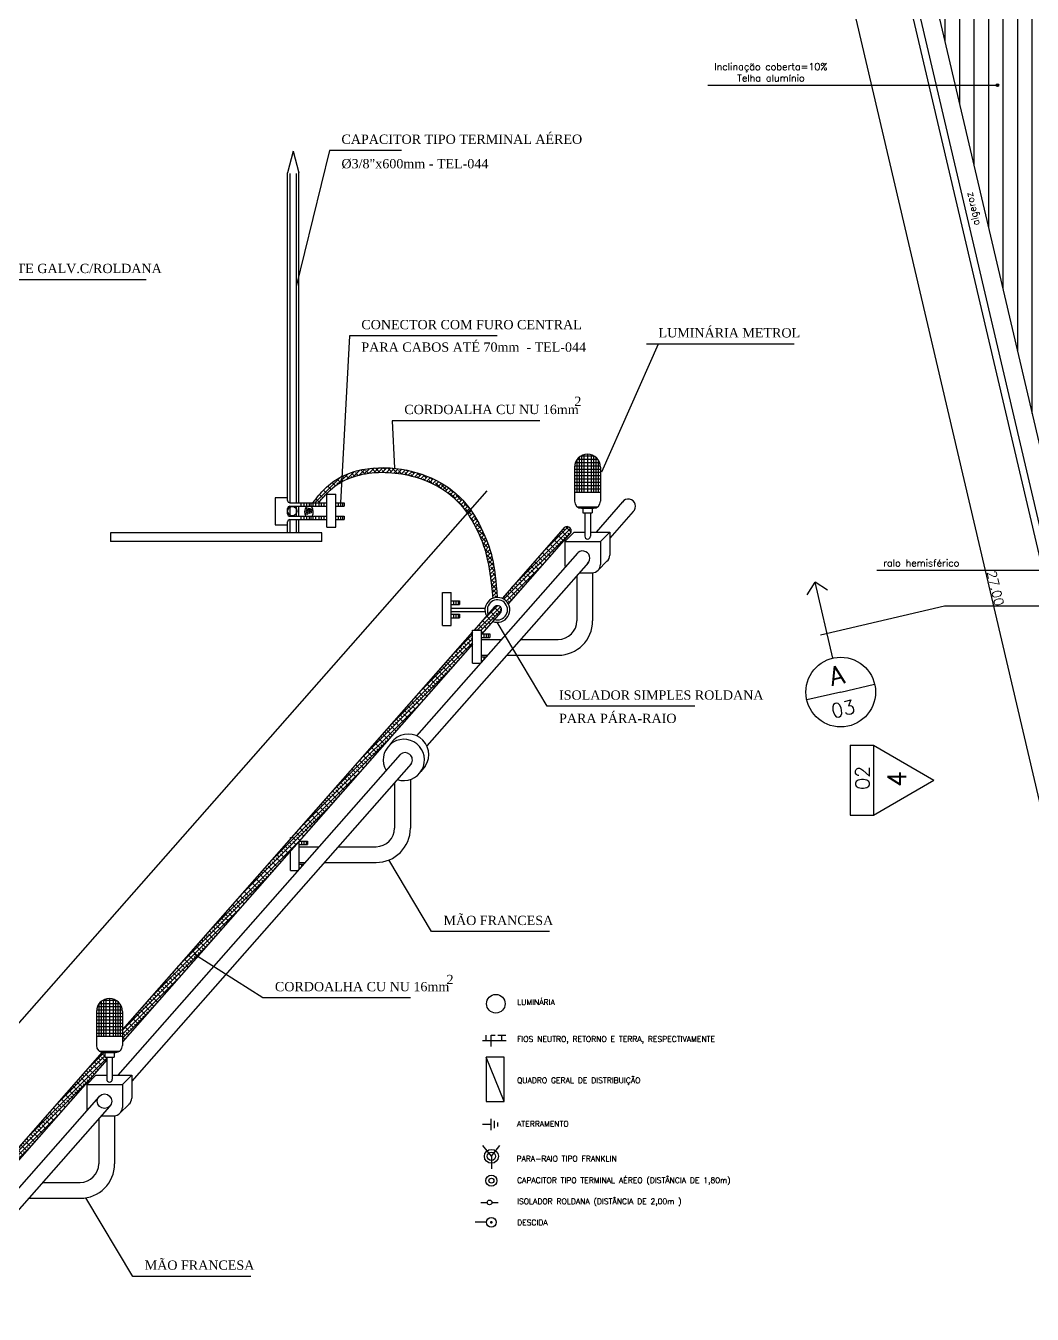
# Model space of a CAD drawing. Header units: millimetres. Extents: x 682 to 1119, y 341 to 434.
# Drawn here: x 1017.92 to 1039.57, y 374.13 to 401.84 of the extents above; entities that cross this region are included whole.
import ezdxf
from ezdxf.enums import TextEntityAlignment as Align

# ---------------------------------------------------------------- set-up
doc = ezdxf.new("R2010")
doc.units = ezdxf.units.MM
doc.linetypes.add('CENTER2', pattern=[1.125, 0.75, -0.125, 0.125, -0.125])
for name, color, linetype in [('02', 2, 'Continuous'), ('04', 4, 'Continuous'), ('AR-ALVENARIA_EM_VISTA-002-C', 2, 'Continuous'), ('AR-ALVENARIA_EM_VISTA-004-C', 4, 'Continuous'), ('AR-COBERTURA_EM_VISTA-002-C', 2, 'Continuous'), ('AR-COTAS-001-C', 1, 'Continuous'), ('AR-INDICAÇÕES_GRÁFICAS-002-C', 2, 'Continuous'), ('AR-LINHA_DE_CORTE-007-E', 7, 'CENTER2'), ('AR-TEXTOS_ALTURA_3_0MM-003C', 3, 'Continuous'), ('AR-TEXTOS_ALTURA_4_0MM-004-C', 4, 'Continuous'), ('Pena_1', 1, 'Continuous'), ('PENA_2', 2, 'Continuous'), ('PENA_4', 4, 'Continuous'), ('TEXTO', 2, 'Continuous')]:
    doc.layers.add(name, color=color, linetype=linetype)
for name, color, linetype, lineweight in [('AR-UNIDADE_TEXTO-002', 2, 'Continuous', 20), ('AR-UNIDADE_TEXTO_002', 2, 'Continuous', 20), ('REG60-100', 2, 'Continuous', 20)]:
    doc.layers.add(name, color=color, linetype=linetype, lineweight=lineweight)
doc.styles.add('R80', font='simplex.shx', dxfattribs={"height": 0.1})
doc.styles.add('REGUA60', font='simplex.shx')
doc.styles.add('REGUA80', font='simplex.shx')
doc.styles.add('ROMAND', font='times.ttf')
doc.styles.add('ROMANS', font='romans')
doc.styles.add('T20', font='simplex.shx', dxfattribs={"height": 0.2})
doc.dimstyles.new('ISO-25_WS', dxfattribs={"dimscale": 0.282828, "dimtxt": 0.8, "dimasz": 2, "dimexe": 0.1, "dimexo": 0.625, "dimgap": 0.325, "dimtad": 1, "dimzin": 4, "dimdsep": 46, "dimtxsty": 'Standard', "dimsah": 1, "dimcen": 2.5, "dimadec": 0, "dimazin": 0, "dimtfac": 1, "dimtdec": 0, "dimtmove": 2, "dimatfit": 3, "dimfxl": 1, "dimtolj": 1, "dimtzin": 0, "dimarcsym": 0})
pattern_1 = [(45, (650.335693, 421.92885), (-0.044194174, 0.044194174), []), (135, (650.335693, 421.92885), (-0.132582521, 0.044194174), [0.15625, -0.09375])]

# ---------------------------------------------------------------- blocks, each defined once
blk = doc.blocks.new('_DOT')
at = {"color": 0, "linetype": 'ByBlock'}
blk.add_line((-0.5, 0), (-1, 0), dxfattribs=at)
at = {"color": 0, "linetype": 'ByBlock', "const_width": 0.5}
blk.add_lwpolyline([(-0.25, 0, 1), (0.25, 0, 1)], format="xyb", close=True, dxfattribs=at)
blk = doc.blocks.new('*D163')
at = {"layer": 'AR-COTAS-001-C', "color": 1, "lineweight": -2}
for p, q in [((1036.654, 403.125), (1035.481, 402.85)), ((1041.732, 376.602), (1035.59, 402.824)), ((1042.818, 376.805), (1041.646, 376.53))]:
    blk.add_line(p, q, dxfattribs=at)
at = {"layer": 'DEFPOINTS', "color": 0}
for p in [(1036.751, 403.148), (1035.578, 402.873), (1042.916, 376.828)]:
    blk.add_point(p, dxfattribs=at)
at = {"layer": 'AR-COTAS-001-C', "color": 1, "lineweight": -2, "xscale": 0.05, "yscale": 0.05, "zscale": 0.05}
for p, rotation in [((1035.578, 402.873), 103.1822715737634), ((1041.743, 376.553), 283.1822715737634)]:
    blk.add_blockref('_DOT', p, dxfattribs=dict(at, rotation=rotation))
at = {"layer": 'AR-COTAS-001-C', "color": 3, "insert": (1038.782, 389.741), "char_height": 0.2, "attachment_point": 5, "rotation": 283.1823, "style": 'ROMANS'}
blk.add_mtext('\\A1;27.00', dxfattribs=at)
blk = doc.blocks.new('INDUNI1')
at = {"color": 0, "style": 'REGUA80', "flags": 8}
blk.add_attdef('NOME2', text='', height=1.8, dxfattribs=at).set_placement((0, -3.53), align=Align.CENTER)
at = {"layer": 'AR-UNIDADE_TEXTO_002', "style": 'REGUA60', "width": 1.2}
blk.add_attdef('AREA', text='', height=1.2, dxfattribs=at).set_placement((0, -5.8), align=Align.CENTER)
at = {"layer": 'AR-UNIDADE_TEXTO_002', "style": 'REGUA60', "width": 1.2, "flags": 8}
for tag, p in [('REVPAR', (0, -9.97)), ('PISO', (0, -7.94)), ('PEDIR', (0, -12.07))]:
    blk.add_attdef(tag, text='', height=1.2, dxfattribs=at).set_placement(p, align=Align.CENTER)
at = {"layer": 'REG60-100', "color": 0, "style": 'REGUA80', "flags": 8}
blk.add_attdef('NOME1', text='', height=1.8, dxfattribs=at).set_placement((0, -0.55), align=Align.CENTER)

msp = doc.modelspace()

# ---------------------------------------------------------------- hatches: boundary and pattern name
at = {"layer": '02', "linetype": 'Continuous'}
h = msp.add_hatch(dxfattribs=at)
h.set_pattern_fill('ANSI38', color=256, scale=0.5, style=0)
h.set_pattern_definition([(45, (750.89956, 325.60471), (-0.044194174, 0.044194174), []), (135, (750.89956, 325.60471), (-0.132582521, 0.044194174), [0.15625, -0.09375])])
edge = h.paths.add_edge_path()
edge.add_spline(control_points=[(1028.066, 389.543), (1028.008, 390.276), (1027.947, 390.475), (1027.779, 390.927), (1027.665, 391.176), (1027.361, 391.619), (1027.169, 391.814), (1026.691, 392.112), (1026.414, 392.219), (1025.803, 392.346), (1025.466, 392.354), (1025.069, 392.273), (1024.983, 392.25), (1024.901, 392.22)], knot_values=[0.976225, 0.976225, 0.976225, 0.976225, 1.564409, 1.564409, 2.364149, 2.364149, 3.163889, 3.163889, 3.942851, 3.942851, 4.817117, 4.817117, 5.065526, 5.065526, 5.065526, 5.065526], degree=3, periodic=0)
edge.add_line((1024.901, 392.22), (1024.862, 392.098))
edge.add_spline(control_points=[(1024.862, 392.098), (1025.018, 392.163), (1025.191, 392.204), (1025.742, 392.261), (1026.144, 392.202), (1026.707, 391.986), (1026.899, 391.879), (1027.366, 391.5), (1027.566, 391.166), (1027.816, 390.558), (1027.894, 390.309), (1027.968, 389.523)], knot_values=[0.897571, 0.897571, 0.897571, 0.897571, 1.414292, 1.414292, 2.476324, 2.476324, 3.104824, 3.104824, 4.310294, 4.310294, 5.057228, 5.057228, 5.057228, 5.057228], degree=3, periodic=0)
edge.add_arc((1028.069, 389.276), 0.267, 90.5812, 112.2491, ccw=False)
edge = h.paths.add_edge_path()
edge.add_spline(control_points=[(1024.225, 391.578), (1024.272, 391.638), (1024.347, 391.728), (1024.549, 391.929), (1024.689, 392.024), (1024.853, 392.094), (1024.857, 392.096), (1024.862, 392.098)], knot_values=[0, 0, 0, 0, 0.35226, 0.35226, 0.883276, 0.883276, 0.897571, 0.897571, 0.897571, 0.897571], degree=3, periodic=0)
edge.add_line((1024.862, 392.098), (1024.901, 392.22))
edge.add_spline(control_points=[(1024.901, 392.22), (1024.838, 392.198), (1024.777, 392.172), (1024.583, 392.073), (1024.461, 391.983), (1024.271, 391.793), (1024.194, 391.701), (1024.102, 391.578)], knot_values=[0, 0, 0, 0, 0.188723, 0.188723, 0.625855, 0.625855, 0.976225, 0.976225, 0.976225, 0.976225], degree=3, periodic=0)
edge.add_line((1024.102, 391.578), (1024.225, 391.578))
h = msp.add_hatch(dxfattribs=at)
h.set_pattern_fill('ANSI38', color=256, scale=0.5, style=0)
h.set_pattern_definition(pattern_1)
h.paths.add_polyline_path([(1029.649, 390.937, 0.979813), (1029.484, 391.018), (1028.169, 389.524, -0.170621), (1028.302, 389.407)])
h.paths.add_polyline_path([(1028.145, 389.229, 0.92117), (1028.003, 389.335), (1027.566, 388.84), (1027.729, 388.84), (1027.729, 388.76), (1027.732, 388.76)])
h = msp.add_hatch(dxfattribs=at)
h.set_pattern_fill('ANSI38', color=256, scale=0.5, style=0)
h.set_pattern_definition(pattern_1)
h.paths.add_polyline_path([(1020.005, 380.253), (1020.005, 379.985), (1027.537, 388.538), (1027.537, 388.806)])
h = msp.add_hatch(dxfattribs=at)
h.set_pattern_fill('ANSI38', color=256, scale=0.5, style=0)
h.set_pattern_definition(pattern_1)
h.paths.add_polyline_path([(1019.666, 379.6), (1019.666, 379.657), (1019.626, 379.657), (1019.626, 379.759), (1019.595, 379.759, -0.039388), (1019.571, 379.761), (1016.708, 376.509, -0.170621), (1016.842, 376.392), (1017.446, 377.078), (1017.446, 377.082), (1017.449, 377.082)])
h.paths.add_polyline_path([(1015.881, 375.569, -0.650695), (1016.03, 375.503, -0.153437), (1016.014, 375.452), (1016.686, 376.216, 0.894324), (1016.555, 376.335)])
at = {"layer": 'AR-COBERTURA_EM_VISTA-002-C', "linetype": 'ByBlock', "ltscale": 5}
h = msp.add_hatch(dxfattribs=at)
h.set_pattern_fill('ANSI31', color=1, scale=2.5, angle=45, style=0)
h.set_pattern_definition([(90, (655.1997, 415.42914), (-0.3125, 6e-17), [])])
h.paths.add_polyline_path([(1052.281, 393.144), (1052.281, 393.401), (1043.592, 391.365), (1044.688, 391.365)])
h.paths.add_polyline_path([(1052.281, 392.22), (1052.281, 392.374), (1047.977, 391.365), (1048.634, 391.365)], flags=17)
h.paths.add_polyline_path([(1052.281, 392.374), (1052.281, 392.63), (1046.88, 391.365), (1047.977, 391.365)])
h.paths.add_polyline_path([(1052.281, 391.365), (1052.281, 392.22), (1048.634, 391.365)], flags=16)
h.paths.add_polyline_path([(1051.178, 404.123), (1051.178, 404.832), (1051.478, 404.832), (1051.478, 404.123)], flags=24)
h.paths.add_polyline_path([(1051.178, 379.123), (1051.178, 379.832), (1051.478, 379.832), (1051.478, 379.123)], flags=24)
h.paths.add_polyline_path([(1051.178, 391.528), (1051.178, 392.428), (1051.478, 392.428), (1051.478, 391.528)], flags=25)
h.paths.add_polyline_path([(1050.285, 391.528), (1050.285, 392.428), (1050.585, 392.428), (1050.585, 391.528)], flags=25)
h.paths.add_polyline_path([(1049.261, 391.528), (1049.261, 392.428), (1049.561, 392.428), (1049.561, 391.528)], flags=25)
h.paths.add_polyline_path([(1043.352, 377.378), (1052.281, 377.378), (1052.281, 391.365), (1048.634, 391.365), (1040.521, 389.465)])
h.paths.add_polyline_path([(1040.429, 389.854), (1040.486, 389.611), (1047.977, 391.365), (1046.88, 391.365)])
h.paths.add_polyline_path([(1040.486, 389.611), (1040.521, 389.465), (1048.634, 391.365), (1047.977, 391.365)])
h.paths.add_polyline_path([(1037.412, 402.737), (1040.075, 391.365), (1042.934, 391.365), (1052.281, 393.555), (1052.281, 406.22)])
h.paths.add_polyline_path([(1040.075, 391.365), (1040.224, 390.731), (1042.934, 391.365)])
h.paths.add_polyline_path([(1040.258, 390.585), (1040.315, 390.341), (1044.688, 391.365), (1043.592, 391.365)])
h.paths.add_polyline_path([(1040.224, 390.731), (1040.258, 390.585), (1043.592, 391.365), (1042.934, 391.365)])
at = {"layer": 'Pena_1'}
msp.add_hatch(color=256, dxfattribs=at).paths.add_polyline_path([(1038.852, 400.559, 1), (1038.795, 400.559, 1)])

# ---------------------------------------------------------------- linework, layer by layer
at = {"color": 4, "linetype": 'Continuous'}
for p, q in [((1028.26, 380.008), (1027.748, 380.008)), ((1027.935, 378.209), (1027.748, 378.209))]:
    msp.add_line(p, q, dxfattribs=at)
at = {"layer": '02', "linetype": 'Continuous'}
for p, q in [((1023.678, 399.144), (1023.558, 398.678)), ((1023.678, 399.144), (1023.798, 398.678)), ((1023.558, 391.626), (1023.558, 398.678)), ((1023.615, 391.578), (1023.615, 398.661)), ((1023.748, 391.578), (1023.748, 398.661)), ((1023.798, 391.578), (1023.798, 398.678)), ((1023.558, 391.684), (1023.292, 391.684)), ((1023.292, 391.684), (1023.292, 391.102)), ((1023.606, 391.578), (1024.403, 391.578)), ((1023.844, 391.578), (1023.844, 391.503)), ((1023.907, 391.578), (1023.907, 391.503)), ((1023.964, 391.578), (1023.964, 391.503)), ((1024.017, 391.578), (1024.017, 391.503)), ((1024.059, 391.578), (1024.059, 391.503)), ((1024.101, 391.578), (1024.101, 391.503)), ((1024.158, 391.578), (1024.158, 391.503)), ((1024.225, 391.578), (1024.225, 391.503)), ((1024.281, 391.578), (1024.281, 391.503)), ((1024.338, 391.578), (1024.338, 391.503)), ((1024.403, 391.052), (1024.403, 391.762)), ((1024.403, 391.762), (1024.595, 391.762)), ((1024.595, 391.052), (1024.595, 391.762)), ((1024.595, 391.578), (1024.774, 391.578)), ((1024.645, 391.578), (1024.645, 391.503)), ((1024.694, 391.578), (1024.694, 391.503)), ((1024.74, 391.578), (1024.74, 391.503)), ((1024.774, 391.578), (1024.774, 391.503)), ((1023.558, 391.339), (1023.558, 391.455)), ((1023.606, 391.503), (1024.403, 391.503)), ((1023.606, 391.291), (1023.836, 391.291)), ((1023.615, 391.291), (1023.615, 391.503)), ((1023.748, 391.291), (1023.748, 391.503)), ((1023.798, 391.291), (1023.798, 391.503)), ((1023.836, 391.291), (1024.403, 391.291)), ((1023.844, 391.291), (1023.844, 391.216)), ((1023.907, 391.291), (1023.907, 391.216)), ((1023.964, 391.291), (1023.964, 391.216)), ((1024.017, 391.291), (1024.017, 391.216)), ((1024.059, 391.291), (1024.059, 391.216)), ((1024.101, 391.291), (1024.101, 391.216)), ((1024.158, 391.291), (1024.158, 391.216)), ((1024.225, 391.291), (1024.225, 391.216)), ((1024.281, 391.291), (1024.281, 391.216)), ((1024.338, 391.291), (1024.338, 391.216)), ((1024.595, 391.503), (1024.774, 391.503)), ((1024.595, 391.291), (1024.774, 391.291)), ((1024.645, 391.291), (1024.645, 391.216)), ((1024.694, 391.291), (1024.694, 391.216)), ((1024.74, 391.291), (1024.74, 391.216)), ((1024.774, 391.291), (1024.774, 391.216)), ((1023.292, 391.102), (1023.558, 391.102)), ((1023.558, 390.936), (1023.558, 391.168)), ((1023.606, 391.216), (1023.836, 391.216)), ((1023.615, 390.936), (1023.615, 391.216)), ((1023.748, 390.936), (1023.748, 391.216)), ((1023.798, 390.936), (1023.798, 391.216)), ((1023.836, 391.216), (1024.403, 391.216)), ((1024.403, 391.052), (1024.595, 391.052)), ((1024.595, 391.216), (1024.774, 391.216)), ((1023.748, 390.936), (1019.751, 390.936)), ((1019.751, 390.936), (1019.751, 390.745)), ((1024.294, 390.936), (1023.748, 390.936)), ((1024.294, 390.745), (1024.294, 390.936)), ((1026.885, 388.942), (1026.885, 389.652)), ((1026.885, 389.652), (1027.077, 389.652)), ((1027.077, 388.942), (1027.077, 389.652)), ((1027.077, 389.468), (1027.256, 389.468)), ((1027.077, 389.393), (1027.256, 389.393)), ((1027.126, 389.468), (1027.126, 389.393)), ((1027.176, 389.468), (1027.176, 389.393)), ((1027.222, 389.468), (1027.222, 389.393)), ((1027.256, 389.468), (1027.256, 389.393)), ((1027.077, 389.315), (1027.805, 389.315)), ((1027.077, 389.24), (1027.805, 389.24)), ((1027.077, 389.181), (1027.256, 389.181)), ((1027.077, 389.106), (1027.256, 389.106)), ((1027.126, 389.181), (1027.126, 389.106)), ((1027.176, 389.181), (1027.176, 389.106)), ((1027.222, 389.181), (1027.222, 389.106)), ((1027.256, 389.181), (1027.256, 389.106)), ((1026.885, 388.942), (1027.077, 388.942)), ((1027.537, 388.13), (1027.537, 388.84)), ((1027.537, 388.84), (1027.729, 388.84)), ((1027.729, 388.16), (1027.729, 388.84)), ((1027.729, 388.76), (1027.907, 388.76)), ((1027.729, 388.685), (1027.907, 388.685)), ((1027.778, 388.76), (1027.778, 388.685)), ((1027.827, 388.76), (1027.827, 388.685)), ((1027.873, 388.76), (1027.873, 388.685)), ((1027.907, 388.76), (1027.907, 388.685)), ((1027.729, 388.264), (1027.827, 388.264)), ((1027.778, 388.264), (1027.778, 388.216)), ((1027.537, 388.13), (1027.702, 388.13)), ((1027.729, 388.188), (1027.754, 388.188)), ((1023.617, 384.382), (1023.641, 384.382)), ((1023.617, 384.355), (1023.617, 384.382)), ((1023.617, 383.672), (1023.617, 384.087)), ((1023.809, 383.702), (1023.809, 384.305)), ((1023.809, 384.303), (1023.988, 384.303)), ((1023.809, 384.227), (1023.988, 384.227)), ((1023.858, 384.303), (1023.858, 384.227)), ((1023.908, 384.303), (1023.908, 384.227)), ((1023.954, 384.303), (1023.954, 384.227)), ((1023.988, 384.303), (1023.988, 384.227)), ((1023.809, 383.806), (1023.908, 383.806)), ((1023.858, 383.806), (1023.858, 383.758)), ((1023.617, 383.672), (1023.783, 383.672)), ((1023.809, 383.731), (1023.834, 383.731))]:
    msp.add_line(p, q, dxfattribs=at)
for centre, radius in [((1023.658, 391.401), 0.1), ((1023.972, 391.351), 0.0211), ((1023.975, 391.401), 0.0211), ((1023.985, 391.448), 0.0211), ((1024.015, 391.411), 0.0211), ((1024.015, 391.368), 0.0211), ((1024.035, 391.438), 0.0211), ((1024.052, 391.378), 0.0211), ((1024.065, 391.418), 0.0211)]:
    msp.add_circle(centre, radius, dxfattribs=at)
for centre, radius, start, end in [((1023.606, 391.626), 0.048, 180, 270), ((1023.606, 391.455), 0.048, 90, 180), ((1023.606, 391.339), 0.048, 180, 270), ((1024.108, 391.383), 0.186, 141.8177, 210.9078), ((1023.923, 391.383), 0.186, 329.0922, 38.1823), ((1023.606, 391.168), 0.048, 90, 180), ((1028.069, 389.276), 0.267, 247.8718, 209.1414), ((1028.069, 389.276), 0.217, 252.5491, 204.3946)]:
    msp.add_arc(centre, radius, start, end, dxfattribs=at)
for points, knots in [([(1024.102, 391.578), (1024.194, 391.701), (1024.271, 391.793), (1024.461, 391.983), (1024.583, 392.073), (1024.854, 392.211), (1025.002, 392.26), (1025.466, 392.354), (1025.803, 392.346), (1026.414, 392.219), (1026.691, 392.112), (1027.169, 391.814), (1027.361, 391.619), (1027.665, 391.176), (1027.779, 390.927), (1027.947, 390.475), (1028.008, 390.276), (1028.066, 389.543)], [0, 0, 0, 0, 0.350369, 0.350369, 0.787502, 0.787502, 1.224634, 1.224634, 2.0989, 2.0989, 2.877862, 2.877862, 3.677602, 3.677602, 4.477342, 4.477342, 5.065526, 5.065526, 5.065526, 5.065526]), ([(1024.225, 391.578), (1024.272, 391.638), (1024.347, 391.728), (1024.549, 391.929), (1024.689, 392.024), (1025.009, 392.161), (1025.186, 392.204), (1025.742, 392.261), (1026.144, 392.202), (1026.707, 391.986), (1026.899, 391.879), (1027.366, 391.5), (1027.566, 391.166), (1027.816, 390.558), (1027.894, 390.309), (1027.968, 389.523)], [0, 0, 0, 0, 0.35226, 0.35226, 0.883276, 0.883276, 1.414292, 1.414292, 2.476324, 2.476324, 3.104824, 3.104824, 4.310294, 4.310294, 5.057228, 5.057228, 5.057228, 5.057228])]:
    msp.add_open_spline(points, degree=3, knots=knots, dxfattribs=at)
at = {"layer": '04', "linetype": 'Continuous'}
for p, q in [((1027.94, 377.524), (1027.758, 377.759)), ((1027.94, 377.524), (1028.122, 377.759)), ((1027.94, 377.524), (1027.94, 377.258)), ((1027.713, 376.532), (1027.85, 376.532)), ((1027.95, 376.532), (1028.087, 376.532)), ((1027.834, 376.105), (1027.593, 376.105))]:
    msp.add_line(p, q, dxfattribs=at)
at = {"layer": '04', "linetype": 'Continuous', "const_width": 0.0288}
msp.add_lwpolyline([(1027.924, 376.105, 1), (1027.952, 376.105, 1)], format="xyb", close=True, dxfattribs=at)
at = {"layer": '04'}
for centre, radius in [((1027.94, 377.524), 0.15), ((1027.94, 377.524), 0.09), ((1027.94, 377), 0.12), ((1027.94, 377), 0.0533), ((1027.938, 376.105), 0.104)]:
    msp.add_circle(centre, radius, dxfattribs=at)
at = {"layer": '04', "linetype": 'Continuous'}
msp.add_circle((1027.9, 376.532), 0.05, dxfattribs=at)
at = {"layer": 'AR-ALVENARIA_EM_VISTA-002-C'}
msp.add_line((1040.349, 390.195), (1037.412, 402.737), dxfattribs=at)
at = {"layer": 'AR-ALVENARIA_EM_VISTA-004-C'}
for p, q in [((1042.916, 376.828), (1036.751, 403.148)), ((1043.034, 376.978), (1036.931, 403.036))]:
    msp.add_line(p, q, dxfattribs=at)
at = {"layer": 'AR-INDICAÇÕES_GRÁFICAS-002-C', "ltscale": 2}
for p, q in [((1034.734, 389.6), (1034.901, 389.869)), ((1035.282, 388.239), (1034.901, 389.869)), ((1035.17, 389.702), (1034.901, 389.869)), ((1035.453, 387.509), (1036.183, 387.68)), ((1035.453, 387.509), (1034.723, 387.338)), ((1035.657, 386.364), (1035.657, 384.864)), ((1035.657, 386.364), (1036.157, 386.364)), ((1036.157, 386.364), (1037.456, 385.614)), ((1036.157, 386.364), (1036.157, 384.864)), ((1036.157, 384.864), (1037.456, 385.614)), ((1035.657, 384.864), (1036.157, 384.864))]:
    msp.add_line(p, q, dxfattribs=at)
msp.add_circle((1035.453, 387.509), 0.75, dxfattribs=at)
at = {"layer": 'AR-LINHA_DE_CORTE-007-E', "linetype": 'CENTER2', "ltscale": 5}
for p, q in [((1035.017, 388.74), (1037.689, 389.365)), ((1037.689, 389.365), (1054.671, 389.365))]:
    msp.add_line(p, q, dxfattribs=at)
at = {"layer": 'Pena_1'}
for p, q in [((1032.597, 400.559), (1038.823, 400.559)), ((1036.229, 390.132), (1040.545, 390.132))]:
    msp.add_line(p, q, dxfattribs=at)
at = {"layer": 'Pena_1', "linetype": 'Continuous'}
for p, q in [((1029.729, 392.376), (1030.285, 392.376)), ((1029.747, 392.447), (1030.267, 392.447)), ((1029.777, 392.502), (1029.777, 391.808)), ((1029.789, 392.518), (1030.226, 392.518)), ((1029.827, 392.557), (1029.827, 391.808)), ((1029.874, 392.589), (1030.141, 392.589)), ((1029.877, 392.59), (1029.877, 391.808)), ((1029.927, 392.611), (1029.927, 391.808)), ((1030.007, 392.623), (1030.007, 391.808)), ((1030.087, 392.611), (1030.087, 391.808)), ((1030.137, 392.59), (1030.137, 391.808)), ((1030.187, 392.557), (1030.187, 391.808)), ((1030.237, 392.502), (1030.237, 391.808)), ((1029.727, 392.305), (1030.287, 392.305)), ((1029.727, 392.234), (1030.287, 392.234)), ((1029.727, 392.163), (1030.287, 392.163)), ((1029.727, 392.092), (1030.287, 392.092)), ((1029.727, 392.021), (1030.287, 392.021)), ((1029.727, 391.95), (1030.287, 391.95)), ((1029.727, 391.879), (1030.287, 391.879)), ((1019.465, 380.743), (1019.985, 380.743)), ((1019.495, 380.798), (1019.495, 380.105)), ((1019.507, 380.814), (1019.943, 380.814)), ((1019.545, 380.853), (1019.545, 380.105)), ((1019.591, 380.885), (1019.858, 380.885)), ((1019.595, 380.887), (1019.595, 380.105)), ((1019.645, 380.907), (1019.645, 380.105)), ((1019.725, 380.919), (1019.725, 380.105)), ((1019.805, 380.907), (1019.805, 380.105)), ((1019.855, 380.887), (1019.855, 380.105)), ((1019.905, 380.853), (1019.905, 380.105)), ((1019.955, 380.798), (1019.955, 380.105)), ((1019.445, 380.601), (1020.005, 380.601)), ((1019.445, 380.53), (1020.005, 380.53)), ((1019.445, 380.459), (1020.005, 380.459)), ((1019.447, 380.672), (1020.003, 380.672)), ((1019.445, 380.388), (1020.005, 380.388)), ((1019.445, 380.318), (1020.005, 380.318)), ((1019.445, 380.247), (1020.005, 380.247)), ((1019.445, 380.176), (1020.005, 380.176))]:
    msp.add_line(p, q, dxfattribs=at)
at = {"layer": 'Pena_1'}
msp.add_circle((1038.823, 400.559), 0.0285, dxfattribs=at)
at = {"layer": 'PENA_2', "linetype": 'ByBlock', "ltscale": 7}
for p, q in [((1024.457, 399.156), (1023.738, 396.231)), ((1024.885, 395.169), (1024.694, 391.578)), ((1031.525, 394.993), (1030.307, 392.238)), ((1025.809, 393.344), (1025.858, 392.321)), ((1029.909, 391.462), (1029.909, 391.361)), ((1029.949, 391.361), (1029.949, 390.858)), ((1030.069, 391.361), (1030.069, 390.858)), ((1030.109, 391.462), (1030.109, 391.361)), ((1024.294, 390.745), (1019.751, 390.745)), ((1029.518, 390.748), (1029.718, 390.948)), ((1030.286, 390.748), (1030.486, 390.948)), ((1030.233, 390.127), (1030.426, 390.32)), ((1029.777, 390.011), (1029.777, 389.041)), ((1030.117, 390.075), (1030.117, 389.041)), ((1029.137, 387.202), (1028.062, 389.009)), ((1027.729, 388.639), (1028.151, 388.639)), ((1028.564, 388.64), (1029.378, 388.641)), ((1027.729, 388.299), (1027.851, 388.299)), ((1028.265, 388.299), (1029.378, 388.301)), ((1025.858, 385.56), (1025.858, 384.583)), ((1026.198, 385.627), (1026.198, 384.583)), ((1023.809, 384.182), (1024.232, 384.182)), ((1024.645, 384.182), (1025.459, 384.183)), ((1023.809, 383.842), (1023.932, 383.842)), ((1024.346, 383.842), (1025.459, 383.843)), ((1026.653, 382.356), (1025.736, 383.898)), ((1023.026, 380.932), (1021.551, 381.863)), ((1019.626, 379.759), (1019.626, 379.657)), ((1019.666, 379.657), (1019.666, 379.18)), ((1019.786, 379.657), (1019.786, 379.18)), ((1019.827, 379.759), (1019.827, 379.657)), ((1019.235, 379.07), (1019.435, 379.27)), ((1020.003, 379.07), (1020.203, 379.27)), ((1019.95, 378.45), (1020.143, 378.642)), ((1019.495, 378.333), (1019.495, 377.363)), ((1019.835, 378.397), (1019.835, 377.363)), ((1018.282, 376.962), (1019.095, 376.963)), ((1017.982, 376.621), (1019.095, 376.623)), ((1020.225, 374.942), (1019.219, 376.633))]:
    msp.add_line(p, q, dxfattribs=at)
at = {"layer": 'PENA_2'}
for p, q in [((1026.004, 399.156), (1024.457, 399.156)), ((1020.518, 396.377), (1016.497, 396.377)), ((1028.061, 395.169), (1024.885, 395.169)), ((1034.453, 394.993), (1031.277, 394.993)), ((1028.985, 393.344), (1025.809, 393.344)), ((1032.313, 387.202), (1029.137, 387.202)), ((1029.192, 382.356), (1026.653, 382.356)), ((1026.202, 380.932), (1023.026, 380.932)), ((1022.764, 374.942), (1020.225, 374.942))]:
    msp.add_line(p, q, dxfattribs=at)
at = {"layer": 'PENA_2', "linetype": 'Continuous'}
for p, q in [((1029.727, 392.343), (1029.727, 391.612)), ((1030.287, 392.343), (1030.287, 391.612)), ((1027.843, 391.833), (1015.425, 377.73)), ((1029.727, 391.808), (1030.287, 391.808)), ((1030.76, 391.596), (1030.19, 390.948)), ((1029.787, 391.492), (1030.227, 391.492)), ((1029.877, 391.462), (1030.137, 391.462)), ((1029.909, 391.361), (1030.109, 391.361)), ((1030.992, 391.39), (1030.486, 390.816)), ((1029.484, 391.018), (1028.169, 389.524)), ((1029.649, 390.937), (1028.302, 389.407)), ((1029.518, 390.748), (1029.518, 390.255)), ((1029.518, 390.748), (1030.286, 390.748)), ((1029.718, 390.948), (1029.949, 390.948)), ((1030.069, 390.948), (1030.486, 390.948)), ((1030.286, 390.748), (1030.286, 390.255)), ((1030.486, 390.948), (1030.486, 390.455)), ((1029.794, 390.499), (1026.332, 386.567)), ((1030.027, 390.294), (1026.553, 386.349)), ((1029.834, 390.075), (1030.106, 390.075)), ((1028.003, 389.335), (1027.566, 388.84)), ((1028.145, 389.229), (1027.729, 388.756)), ((1027.537, 388.806), (1020.005, 380.253)), ((1027.537, 388.538), (1020.005, 379.985)), ((1025.783, 386.413), (1025.739, 386.359)), ((1025.979, 386.166), (1019.907, 379.27)), ((1026.214, 385.963), (1020.203, 379.138)), ((1026.519, 385.915), (1026.424, 385.798)), ((1019.445, 380.639), (1019.445, 379.909)), ((1020.005, 380.639), (1020.005, 379.909)), ((1019.445, 380.105), (1020.005, 380.105)), ((1019.571, 379.761), (1016.708, 376.509)), ((1019.505, 379.789), (1019.945, 379.789)), ((1019.595, 379.759), (1019.855, 379.759)), ((1019.626, 379.657), (1019.827, 379.657)), ((1019.666, 379.6), (1016.842, 376.392)), ((1019.235, 379.07), (1019.235, 378.508)), ((1019.235, 379.07), (1020.003, 379.07)), ((1019.435, 379.27), (1019.666, 379.27)), ((1019.786, 379.27), (1020.203, 379.27)), ((1020.003, 379.07), (1020.003, 378.577)), ((1020.203, 379.27), (1020.203, 378.777)), ((1019.495, 378.803), (1015.578, 374.354)), ((1019.727, 378.597), (1015.792, 374.128)), ((1019.551, 378.397), (1019.823, 378.397))]:
    msp.add_line(p, q, dxfattribs=at)
at = {"layer": 'PENA_2', "linetype": 'ByBlock', "ltscale": 5}
for p, q in [((1027.827, 380.008), (1027.827, 380.129)), ((1027.935, 379.886), (1027.935, 380.129)), ((1027.935, 380.129), (1028.019, 380.129)), ((1028.082, 380.129), (1028.252, 380.129)), ((1028.167, 380.008), (1028.167, 380.129)), ((1028.212, 378.702), (1027.827, 379.654)), ((1027.935, 378.087), (1027.935, 378.33)), ((1028.005, 378.128), (1028.005, 378.29)), ((1028.075, 378.168), (1028.075, 378.249))]:
    msp.add_line(p, q, dxfattribs=at)
msp.add_lwpolyline([(1027.827, 378.702), (1028.212, 378.702), (1028.212, 379.654), (1027.827, 379.654)], close=True, dxfattribs=at)
at = {"layer": 'PENA_2', "linetype": 'Continuous'}
msp.add_circle((1019.619, 378.709), 0.156, dxfattribs=at)
for centre, radius, start, end in [((1030.007, 392.343), 0.28, 0, 180), ((1029.877, 391.612), 0.15, 180, 270), ((1030.137, 391.612), 0.15, 270, 0), ((1030.884, 391.502), 0.156, 314.0062, 143.0747), ((1029.902, 390.387), 0.156, 314.0062, 143.0747), ((1030.306, 390.455), 0.18, 311.5526, 360), ((1029.698, 390.255), 0.18, 180, 198.8097), ((1030.106, 390.255), 0.18, 270, 360), ((1026.084, 386.05), 0.156, 326.2691, 132.1499), ((1019.725, 380.639), 0.28, 0, 180), ((1019.595, 379.909), 0.15, 180, 270), ((1019.855, 379.909), 0.15, 270, 0), ((1019.823, 378.577), 0.18, 270, 360), ((1020.023, 378.777), 0.18, 311.5526, 360)]:
    msp.add_arc(centre, radius, start, end, dxfattribs=at)
at = {"layer": 'PENA_2', "linetype": 'ByBlock', "ltscale": 7}
for centre, radius, start, end in [((1029.566, 390.976), 0.0917, 334.7847, 152.4479), ((1030.009, 390.858), 0.06, 180, 0), ((1028.069, 389.276), 0.0891, 309.5125, 138.9111), ((1029.377, 389.041), 0.4, 270.0685, 0), ((1029.377, 389.041), 0.74, 270.0685, 0), ((1026.15, 386.162), 0.444, 326.1834, 145.5434), ((1026.056, 386.048), 0.444, 251.6605, 210.7608), ((1025.458, 384.583), 0.4, 270.0685, 0), ((1025.458, 384.583), 0.74, 270.0685, 0), ((1019.726, 379.18), 0.06, 180, 0), ((1019.095, 377.363), 0.4, 270.0685, 0), ((1019.095, 377.363), 0.74, 270.0685, 0)]:
    msp.add_arc(centre, radius, start, end, dxfattribs=at)
at = {"layer": 'PENA_4', "linetype": 'Continuous', "ltscale": 0.8}
msp.add_circle((1028.036, 380.806), 0.2, dxfattribs=at)

# ---------------------------------------------------------------- block references
at = {"layer": 'AR-UNIDADE_TEXTO-002'}
ref = msp.add_blockref('INDUNI1', (1033.952, 400.93), dxfattribs=dict(at, xscale=-0.08333333333575865, yscale=0.08333333333325754, zscale=0.08333333333333334))
ref.add_attrib('NOME1', 'Inclinação coberta=10%', dxfattribs={"color": 0, "height": 0.15, "style": 'REGUA80', "flags": 8}).set_placement((1033.952, 400.884), align=Align.CENTER)
ref.add_attrib('NOME2', 'Telha alumínio', dxfattribs={"layer": '0', "color": 0, "height": 0.15, "style": 'REGUA80', "flags": 8}).set_placement((1033.952, 400.636), align=Align.CENTER)
ref = msp.add_blockref('INDUNI1', (1038.317, 397.904), dxfattribs=dict(at, xscale=-0.08333333333575872, yscale=0.08333333333325754, zscale=0.08333333333333334, rotation=102.4996521393299))
ref.add_attrib('NOME1', 'algeroz', dxfattribs={"color": 0, "height": 0.15, "rotation": 102.4997, "style": 'REGUA80', "flags": 8}).set_placement((1038.362, 397.914), align=Align.CENTER)
ref = msp.add_blockref('INDUNI1', (1037.186, 390.254), dxfattribs=dict(at, xscale=-0.08333333333575865, yscale=0.08333333333325754, zscale=0.08333333333333334))
ref.add_attrib('NOME1', 'ralo hemisférico', dxfattribs={"color": 0, "height": 0.15, "style": 'REGUA80', "flags": 8}).set_placement((1037.186, 390.207), align=Align.CENTER)

# ---------------------------------------------------------------- texts
at = {"layer": 'AR-TEXTOS_ALTURA_3_0MM-003C', "style": 'T20'}
for s, rotation, p in [('03', 13.18, (1035.287, 386.943)), ('02', 90, (1036.073, 385.406))]:
    msp.add_text(s, height=0.3, rotation=rotation, dxfattribs=at).set_placement(p)
at = {"layer": 'AR-TEXTOS_ALTURA_4_0MM-004-C', "ltscale": 2, "style": 'R80'}
for s, rotation, p in [('A', 13.18, (1035.261, 387.638)), ('4', 90, (1036.862, 385.468))]:
    msp.add_text(s, height=0.4, rotation=rotation, dxfattribs=at).set_placement(p)
at = {"layer": 'PENA_2', "style": 'ROMAND'}
for s, p in [('CAPACITOR TIPO TERMINAL AÉREO', (1024.715, 399.298)), ('%%c3/8"x600mm - TEL-044', (1024.715, 398.772)), ('SUPORTE GALV.C/ROLDANA', (1016.755, 396.519)), ('CONECTOR COM FURO CENTRAL ', (1025.143, 395.311)), ('LUMINÁRIA METROL', (1031.535, 395.135)), ('PARA CABOS ATÉ 70mm  - TEL-044', (1025.143, 394.827)), ('2', (1029.724, 393.661)), ('CORDOALHA CU NU 16mm', (1026.067, 393.486)), ('ISOLADOR SIMPLES ROLDANA', (1029.395, 387.344)), ('PARA PÁRA-RAIO ', (1029.395, 386.843)), ('MÃO FRANCESA', (1026.911, 382.498)), ('2', (1026.975, 381.227)), ('CORDOALHA CU NU 16mm', (1023.284, 381.074)), ('MÃO FRANCESA', (1020.483, 375.084))]:
    msp.add_text(s, height=0.2, dxfattribs=at).set_placement(p)
at = {"layer": 'TEXTO', "color": 2, "style": 'ROMANS'}
for s, p in [('LUMINÁRIA ', (1028.492, 380.779)), ('FIOS NEUTRO, RETORNO E TERRA, RESPECTIVAMENTE', (1028.492, 379.985)), ('QUADRO GERAL DE DISTRIBUIÇÃO', (1028.492, 379.098)), ('ATERRAMENTO', (1028.492, 378.163)), ('PARA-RAIO TIPO FRANKLIN', (1028.48, 377.413)), ('CAPACITOR TIPO TERMINAL AÉREO (DISTÂNCIA DE 1,80m)', (1028.492, 376.95)), ('ISOLADOR ROLDANA (DISTÂNCIA DE 2,00m )', (1028.492, 376.495)), ('DESCIDA', (1028.492, 376.041))]:
    msp.add_text(s, height=0.12, dxfattribs=at).set_placement(p)

# ---------------------------------------------------------------- dimensions: what is measured, and where the dimension line sits
at = {"layer": 'AR-COTAS-001-C', "ltscale": 5}
dim = msp.add_aligned_dim(p1=(1042.916, 376.828), p2=(1036.751, 403.148), distance=1.204, text='27.00', dimstyle='ISO-25_WS', override={"dimscale": 0.05, "dimtxt": 4, "dimasz": 1, "dimexe": 2, "dimexo": 2, "dimgap": 0.5, "dimzin": 5, "dimtxsty": 'ROMANS', "dimblk1": 'DOT', "dimblk2": 'DOT', "dimdle": 0.2, "dimclrd": 1, "dimclre": 1, "dimclrt": 3, "dimtdec": 2, "dimtix": 1, "dimtzin": 1}, dxfattribs=at)
dim.commit()
dim.dimension.update_dxf_attribs({"geometry": '*D163', "text_midpoint": (1038.782, 389.741)})

doc.saveas('drawing.dxf')
